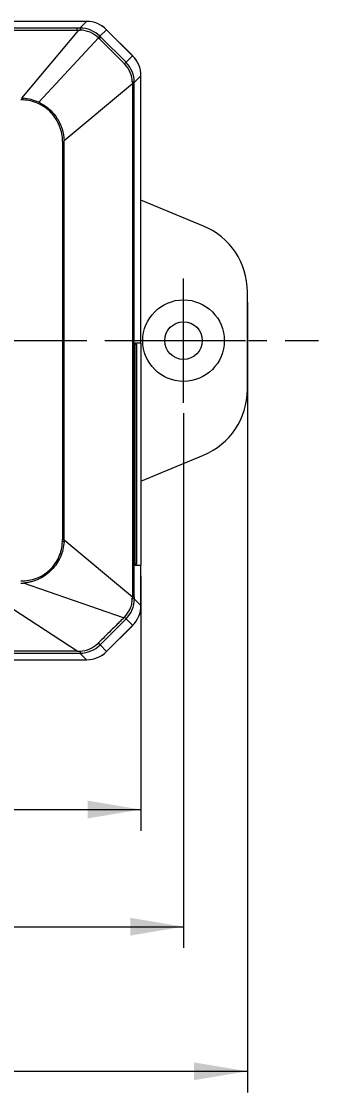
# Model space of a CAD drawing. Header units: millimetres. Extents: x -297 to 297, y -210 to 210.
# Drawn here: x 90.6 to 132.5, y -56.3 to 94.7 of the extents above; entities that cross this region are included whole.
import ezdxf

# ---------------------------------------------------------------- set-up
doc = ezdxf.new("R2010")
doc.units = ezdxf.units.MM
doc.linetypes.add('CENTERX2', pattern=[20.32, 12.7, -2.54, 2.54, -2.54])
doc.layers.get('0').update_dxf_attribs({"lineweight": 20})
doc.styles.add('标准', font='')
doc.styles.get('标准').set_extended_font_data('arial')
doc.dimstyles.new('标准', dxfattribs={"dimscale": 1.5, "dimtxt": 3.333333, "dimasz": 5, "dimexe": 2, "dimexo": 1, "dimgap": 1.5, "dimtad": 1, "dimdec": 1, "dimdsep": 46, "dimtxsty": '标准', "dimcen": 2.5, "dimdle": 10, "dimclrd": 256, "dimclre": 256, "dimclrt": 7, "dimadec": 0, "dimazin": 0, "dimtfac": 0.714286, "dimtdec": 1, "dimtmove": 0, "dimatfit": 3, "dimfxl": 0, "dimtolj": 1, "dimarcsym": 0})

# ---------------------------------------------------------------- blocks, each defined once
blk = doc.blocks.new('*X6')
for points in [[(-115.56, -16.39), (-108.06, -15.14), (-108.06, -17.64)], [(107.42, -16.39), (99.92, -15.14), (99.92, -17.64)]]:
    blk.add_hatch(color=256).paths.add_polyline_path(points, flags=0)
at = {"linetype": 'Continuous'}
for p, q in [((107.42, 16.57), (107.42, -19.39)), ((-115.56, 10.89), (-115.56, -19.39))]:
    blk.add_line(p, q, dxfattribs=at)
blk.add_line((-115.56, -16.39), (107.42, -16.39))
at = {"color": 7, "insert": (-4.07, -11.59), "char_height": 5, "width": 22.2637, "attachment_point": 5, "style": '标准'}
blk.add_mtext('223', dxfattribs=at)
blk = doc.blocks.new('*X7')
for points in [[(-130.56, -53.29), (-123.06, -52.04), (-123.06, -54.54)], [(122.44, -53.29), (114.94, -52.04), (114.94, -54.54)]]:
    blk.add_hatch(color=256).paths.add_polyline_path(points, flags=0)
at = {"linetype": 'Continuous'}
for p, q in [((122.44, 55.12), (122.44, -56.29)), ((-130.56, 41.32), (-130.56, -56.29))]:
    blk.add_line(p, q, dxfattribs=at)
blk.add_line((-130.56, -53.29), (122.44, -53.29))
at = {"color": 7, "insert": (-4.06, -48.49), "char_height": 5, "width": 22.2637, "attachment_point": 5, "style": '标准'}
blk.add_mtext('253', dxfattribs=at)
blk = doc.blocks.new('*X10')
for points in [[(-121.56, -32.91), (-114.06, -31.66), (-114.06, -34.16)], [(113.44, -32.91), (105.94, -31.66), (105.94, -34.16)]]:
    blk.add_hatch(color=256).paths.add_polyline_path(points, flags=0)
at = {"linetype": 'Continuous'}
for p, q in [((-121.56, 56.97), (-121.56, -35.91)), ((113.44, 39.47), (113.44, -35.91))]:
    blk.add_line(p, q, dxfattribs=at)
blk.add_line((-121.56, -32.91), (113.44, -32.91))
at = {"color": 7, "insert": (-4.06, -28.11), "char_height": 5, "width": 22.3399, "attachment_point": 5, "style": '标准'}
blk.add_mtext('235', dxfattribs=at)

msp = doc.modelspace()

# ---------------------------------------------------------------- linework, layer by layer
at = {"color": 7}
for p, q in [((99.78, 94.72), (-107.9, 94.72)), ((99.77, 94.72), (-107.9, 94.72)), ((98.44, 93.79), (-106.97, 93.79)), ((98.44, 93.51), (98.44, 93.79)), ((98.84, 93.79), (98.44, 93.79)), ((98.84, 93.79), (99.77, 94.72)), ((-106.55, 93.51), (98.44, 93.51)), ((98.61, 93.51), (90.58, 83.88)), ((101.45, 92.39), (93.03, 83.32)), ((98.44, 93.51), (98.61, 93.51)), ((101.66, 92.62), (101.44, 92.4)), ((101.45, 92.39), (101.55, 92.28)), ((101.78, 92.51), (101.55, 92.28)), ((101.66, 92.62), (102.6, 93.55)), ((101.78, 92.51), (101.66, 92.62)), ((105.33, 88.96), (101.78, 92.51)), ((102.6, 93.55), (106.26, 89.89)), ((106.27, 89.88), (102.6, 93.55)), ((106.26, 89.89), (105.33, 88.96)), ((105.33, 88.96), (105.11, 88.73)), ((107.44, 87.06), (106.5, 86.13)), ((106.5, 13.6), (106.5, 86.13)), ((107.44, 49.37), (107.44, 87.06)), ((107.44, 49.37), (107.44, 87.06)), ((106.23, 85.9), (96.6, 77.87)), ((106.23, 85.9), (106.23, 49.72)), ((90.79, 83.66), (90.49, 83.66)), ((90.79, 83.88), (90.79, 83.66)), ((96.6, 77.78), (96.38, 77.78)), ((96.38, 77.78), (96.38, 21.66)), ((96.6, 21.66), (96.6, 77.78)), ((116.26, 65.86), (107.44, 69.51)), ((113.44, 40.97), (113.44, 58.47)), ((122.44, 42.82), (122.44, 56.62)), ((104.69, 49.72), (122.19, 49.72)), ((106.23, 49.72), (106.23, 13.6)), ((107.44, 49.37), (106.61, 49.37)), ((106.61, 18.07), (106.61, 49.37)), ((106.61, 49.22), (106.79, 49.22)), ((106.79, 49.22), (106.79, 18.22)), ((107.42, 49.37), (107.42, 18.07)), ((107.42, 29.92), (116.26, 33.58)), ((96.37, 21.37), (96.38, 21.66)), ((96.59, 21.37), (96.37, 21.37)), ((96.6, 21.66), (96.38, 21.66)), ((106.23, 13.55), (96.6, 21.58)), ((106.79, 18.22), (106.61, 18.22)), ((106.61, 18.07), (107.44, 18.07)), ((107.44, 12.38), (107.44, 18.07)), ((107.44, 12.39), (107.44, 18.07)), ((98.42, 5.93), (83.64, 15.56)), ((90.5, 15.53), (90.89, 15.52)), ((104.99, 10.62), (90.89, 15.53)), ((106.23, 13.6), (106.5, 13.6)), ((106.23, 13.6), (106.23, 13.55)), ((106.5, 13.6), (106.5, 13.32)), ((106.22, 13.31), (106.23, 13.55)), ((106.5, 13.32), (107.44, 12.39)), ((105.1, 10.73), (105, 10.62)), ((105.34, 10.49), (105.1, 10.73)), ((101.67, 6.82), (105.34, 10.49)), ((106.27, 9.56), (102.6, 5.89)), ((102.6, 5.89), (106.26, 9.55)), ((105.34, 10.49), (106.27, 9.56)), ((101.67, 6.82), (101.42, 7.08)), ((102.6, 5.89), (101.67, 6.82)), ((-107.9, 4.72), (99.77, 4.72)), ((-107.9, 4.72), (99.78, 4.72)), ((98.42, 5.93), (-106.56, 5.93)), ((-106.56, 5.65), (98.84, 5.65)), ((98.42, 5.93), (98.86, 5.96)), ((99.78, 4.72), (98.84, 5.65))]:
    msp.add_line(p, q, dxfattribs=at)
at = {"color": 7, "linetype": 'CENTERX2'}
msp.add_line((-136.41, 49.72), (132.48, 49.72), dxfattribs=at)
at = {"color": 7}
for radius in [5.75, 2.65]:
    msp.add_circle((113.44, 49.72), radius, dxfattribs=at)
for centre, radius, start, end in [((98.84, 89.8), 3.99, 45.0327, 90.0552), ((100.41, 140.82), 47.34, 267.8152, 268.112), ((-322.61, -335.85), 602.68, 44.78924, 45.26704), ((102.51, 86.13), 3.99, 359.9445, 45.0375), ((155.09, 87.76), 48.89, 181.8999, 182.1875), ((90.42, 77.64), 6.24, 86.6131, 88.554), ((90.42, 77.64), 6.25, 65.3332, 86.622), ((91.36, 77.82), 5.24, 359.5187, 0.4813), ((112.44, 56.62), 10, 0, 67.5), ((112.44, 42.82), 10, 292.5, 0), ((90.39, 21.73), 6.21, 356.6113, 358.5617), ((91.48, 21.62), 5.12, 359.5074, 0.4926), ((102.51, 13.32), 4, 315.0575, 0.0499), ((98.85, 9.65), 3.99, 269.916, 315.0222), ((98.37, 10.15), 4.33, 313.5631, 314.7971)]:
    msp.add_arc(centre, radius, start, end, dxfattribs=at)
for centre, major_axis, start_param, end_param in [((99.77, 90.72), (2.83, 2.83), 0.000609, 0.784789), ((99.77, 90.72), (2.83, 2.83), 6.282576, 7.067974), ((103.43, 87.06), (-2.83, -2.83), 2.356803, 3.142202), ((103.43, 87.05), (2.83, 2.83), 5.498396, 6.282576), ((103.43, 12.39), (2.83, -2.83), 6.282576, 7.067974), ((103.43, 12.39), (-2.83, 2.83), 3.142202, 3.926382), ((99.77, 8.72), (2.83, -2.83), 5.498396, 6.282576), ((99.77, 8.72), (2.83, -2.83), 5.498396, 6.283794)]:
    msp.add_ellipse(centre, major_axis=major_axis, ratio=0.998783, start_param=start_param, end_param=end_param, dxfattribs=at)
for points, knots in [([(98.84, 93.79), (98.84, 93.79), (98.84, 93.78), (98.84, 93.75), (98.85, 93.7), (98.85, 93.61), (98.85, 93.54), (98.85, 93.5)], [0, 0, 0, 0, 33.599506, 108.198082, 374.871865, 783.249201, 1301.85933, 1301.85933, 1301.85933, 1301.85933]), ([(101.45, 92.39), (101.11, 92.73), (100.29, 93.28), (99.33, 93.49), (98.85, 93.5)], [0, 0, 0, 0, 300.850257, 602.831277, 602.831277, 602.831277, 602.831277]), ([(106.22, 86.14), (106.2, 86.62), (106, 87.58), (105.45, 88.39), (105.11, 88.73)], [0, 0, 0, 0, 304.989683, 609.388813, 609.388813, 609.388813, 609.388813]), ([(106.5, 86.13), (106.5, 86.13), (106.49, 86.13), (106.47, 86.13), (106.41, 86.14), (106.33, 86.14), (106.26, 86.14), (106.22, 86.14)], [0, 0, 0, 0, 34.276053, 110.364359, 382.35365, 798.863472, 1327.792908, 1327.792908, 1327.792908, 1327.792908]), ([(96.38, 77.78), (96.38, 78.15), (96.32, 78.9), (95.9, 80.34), (94.87, 81.95), (93.32, 83.06), (91.9, 83.54), (91.16, 83.64), (90.79, 83.66)], [0, 0, 0, 0, 226.833467, 453.713297, 905.361685, 1356.939761, 1583.779776, 1810.546645, 1810.546645, 1810.546645, 1810.546645]), ([(93.03, 83.32), (93.55, 83.08), (94.52, 82.45), (95.66, 81.15), (96.4, 79.58), (96.59, 78.44), (96.6, 77.87)], [0, 0, 0, 0, 241.919234, 483.829686, 725.700367, 967.64077, 967.64077, 967.64077, 967.64077]), ([(90.49, 15.86), (90.87, 15.85), (91.61, 15.89), (92.7, 16.18), (93.71, 16.68), (94.89, 17.6), (95.78, 18.84), (96.26, 20.26), (96.35, 21), (96.37, 21.37)], [0, 0, 0, 0, 219.896787, 439.610998, 659.543756, 879.280536, 1316.679911, 1536.375682, 1756.073675, 1756.073675, 1756.073675, 1756.073675]), ([(96.59, 21.37), (96.55, 20.63), (96.2, 19.17), (95.14, 17.61), (94.02, 16.65), (93.22, 16.18), (92.54, 15.89), (92, 15.72), (91.55, 15.61), (91.22, 15.56), (91.04, 15.54), (90.94, 15.53), (90.89, 15.52)], [0, 0, 0, 0, 637.48481, 1272.661607, 1592.292708, 1910.94215, 2072.615933, 2234.159996, 2395.774065, 2477.31576, 2518.429503, 2559.691905, 2559.691905, 2559.691905, 2559.691905]), ([(105.1, 10.73), (105.44, 11.06), (105.86, 11.67), (106.15, 12.58), (106.21, 13.06), (106.22, 13.31)], [0, 0, 0, 0, 431.496595, 649.32261, 868.608294, 868.608294, 868.608294, 868.608294]), ([(106.5, 13.32), (106.5, 13.32), (106.49, 13.32), (106.47, 13.31), (106.41, 13.31), (106.32, 13.31), (106.26, 13.31), (106.22, 13.31)], [0, 0, 0, 0, 35.20654, 113.181746, 391.80114, 818.398394, 1360.065233, 1360.065233, 1360.065233, 1360.065233]), ([(104.99, 10.62), (104.85, 10.47), (104.55, 10.18), (103.95, 9.59), (102.91, 8.56), (102.01, 7.67), (101.42, 7.08)], [0, 0, 0, 0, 136.62429, 273.394034, 547.058746, 1094.695876, 1094.695876, 1094.695876, 1094.695876]), ([(98.86, 5.96), (99.32, 5.98), (100.24, 6.18), (101.02, 6.7), (101.35, 7.01)], [0, 0, 0, 0, 302.36697, 603.654273, 603.654273, 603.654273, 603.654273]), ([(98.86, 5.96), (98.86, 5.92), (98.86, 5.84), (98.86, 5.76), (98.85, 5.71), (98.85, 5.68), (98.85, 5.66), (98.85, 5.66), (98.84, 5.65)], [0, 0, 0, 0, 603.923329, 1082.502399, 1261.703846, 1396.526948, 1485.012, 1526.311828, 1526.311828, 1526.311828, 1526.311828])]:
    msp.add_open_spline(points, degree=3, knots=knots, dxfattribs=at)

# ---------------------------------------------------------------- dimensions: what is measured, and where the dimension line sits
for base, p1, p2, picture, middle in [((113.44, -32.91), (-121.56, 58.47), (113.44, 40.97), '*X10', (-4.06, -28.11)), ((122.44, -53.29), (-130.56, 42.82), (122.44, 56.62), '*X7', (-4.06, -48.49)), ((107.42, -16.39), (-115.56, 12.39), (107.42, 18.07), '*X6', (-4.07, -11.59))]:
    dim = msp.add_linear_dim(base=base, p1=p1, p2=p2, dimstyle='标准', override={"dimsah": 1, "dimtfill": 1, "dimtzin": 8}, dxfattribs=at)
    dim.commit()
    dim.dimension.update_dxf_attribs({"geometry": picture, "text_midpoint": middle})

doc.saveas('drawing.dxf')
